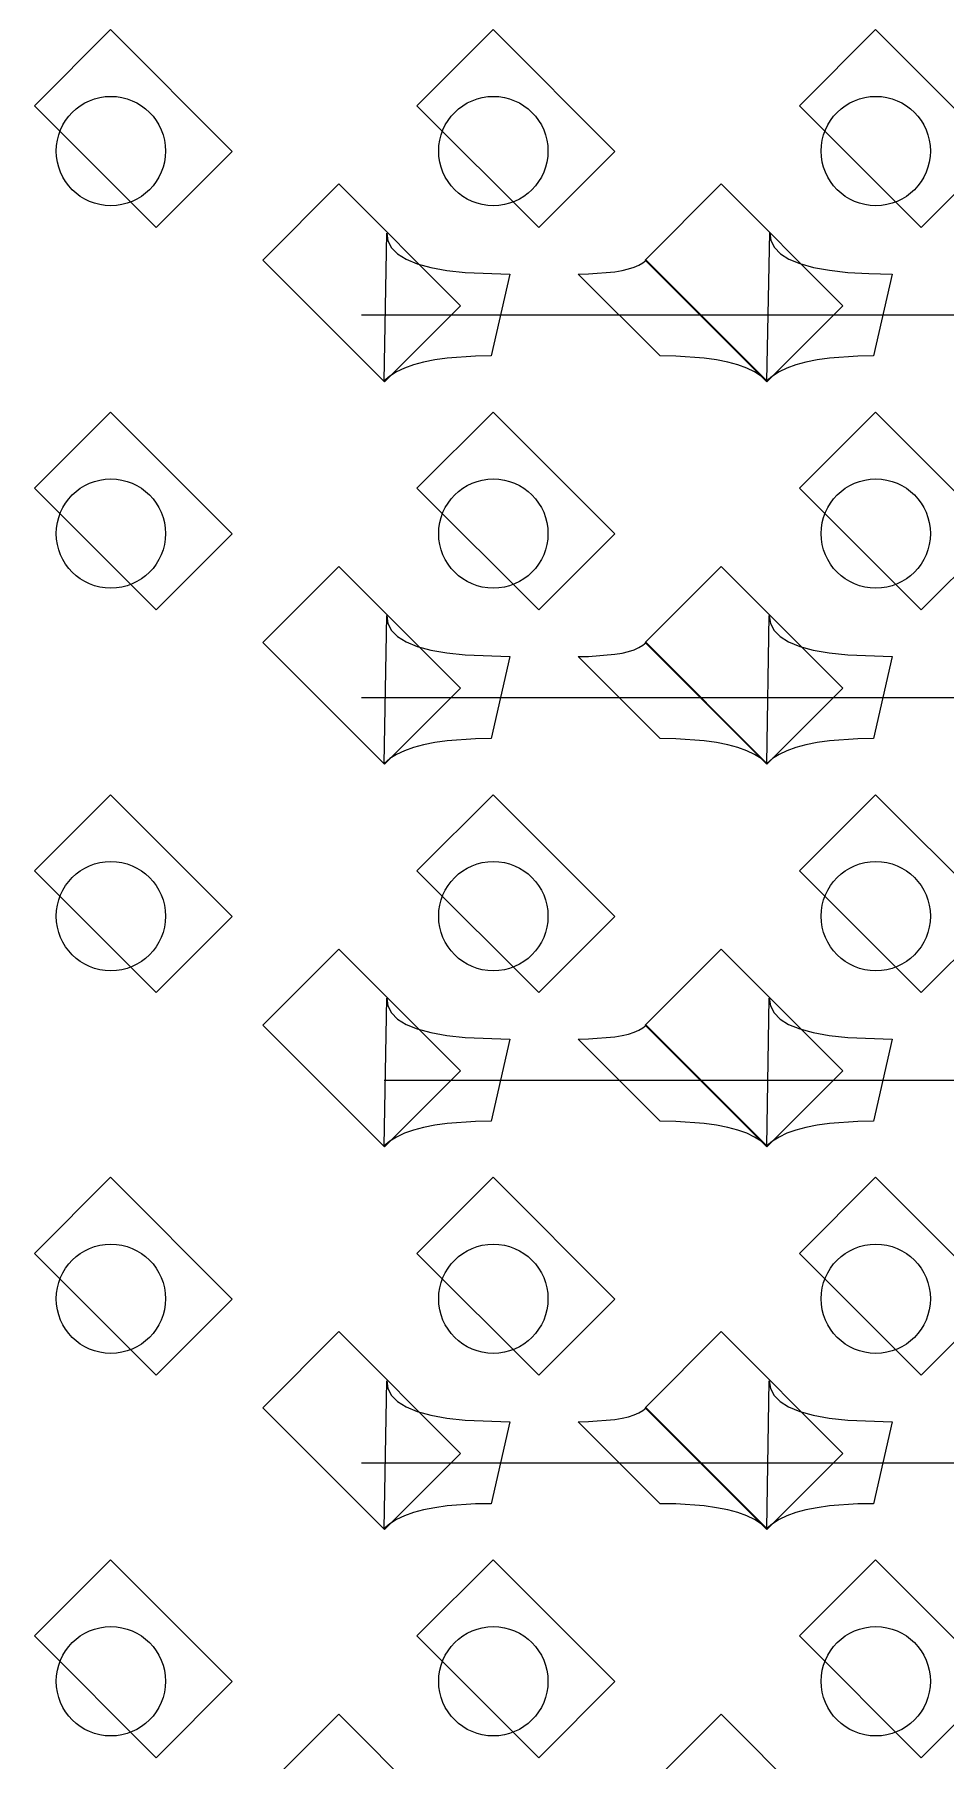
# Model space of a CAD drawing. Header units: inches. Extents: x 0.07 to 4.39, y 0.05 to 2.95.
# Drawn here: x 0.816 to 0.9828, y 1.4955 to 1.8113 of the extents above; entities that cross this region are included whole.
import ezdxf

# ---------------------------------------------------------------- set-up
doc = ezdxf.new("R2010")
doc.units = ezdxf.units.IN
doc.header["$MEASUREMENT"] = 0
doc.layers.add('Top Layer', color=1, linetype='Continuous')

# ---------------------------------------------------------------- blocks, each defined once
blk = doc.blocks.new('0805_P_______________445')
at = {"layer": 'Top Layer'}
for p, q in [((-0.03937, 0.01575), (-0.01969, 0.01575)), ((-0.03937, -0.01575), (-0.03937, 0.01575)), ((-0.01969, 0.01575), (-0.01969, -0.01575)), ((0.01969, 0.01575), (0.03937, 0.01575)), ((0.01969, -0.01575), (0.01969, 0.01575)), ((0.03937, 0.01575), (0.03937, -0.01575)), ((-0.01969, -0.01575), (-0.03937, -0.01575)), ((0.03937, -0.01575), (0.01969, -0.01575))]:
    blk.add_line(p, q, dxfattribs=at)
blk = doc.blocks.new('0805_P_______________446')
at = {"layer": 'Top Layer'}
for p, q in [((-0.03937, 0.01575), (-0.01969, 0.01575)), ((-0.03937, -0.01575), (-0.03937, 0.01575)), ((-0.01969, 0.01575), (-0.01969, -0.01575)), ((0.01969, 0.01575), (0.03937, 0.01575)), ((0.01969, -0.01575), (0.01969, 0.01575)), ((0.03937, 0.01575), (0.03937, -0.01575)), ((-0.01969, -0.01575), (-0.03937, -0.01575)), ((0.03937, -0.01575), (0.01969, -0.01575))]:
    blk.add_line(p, q, dxfattribs=at)
blk = doc.blocks.new('0805_P_______________447')
at = {"layer": 'Top Layer'}
for p, q in [((-0.03937, 0.01575), (-0.01969, 0.01575)), ((-0.03937, -0.01575), (-0.03937, 0.01575)), ((-0.01969, 0.01575), (-0.01969, -0.01575)), ((0.01969, 0.01575), (0.03937, 0.01575)), ((0.01969, -0.01575), (0.01969, 0.01575)), ((0.03937, 0.01575), (0.03937, -0.01575)), ((-0.01969, -0.01575), (-0.03937, -0.01575)), ((0.03937, -0.01575), (0.01969, -0.01575))]:
    blk.add_line(p, q, dxfattribs=at)
blk = doc.blocks.new('0805_P_______________485')
at = {"layer": 'Top Layer'}
for p, q in [((-0.03937, 0.01575), (-0.01969, 0.01575)), ((-0.03937, -0.01575), (-0.03937, 0.01575)), ((-0.01969, 0.01575), (-0.01969, -0.01575)), ((0.01969, 0.01575), (0.03937, 0.01575)), ((0.01969, -0.01575), (0.01969, 0.01575)), ((0.03937, 0.01575), (0.03937, -0.01575)), ((-0.01969, -0.01575), (-0.03937, -0.01575)), ((0.03937, -0.01575), (0.01969, -0.01575))]:
    blk.add_line(p, q, dxfattribs=at)
blk = doc.blocks.new('0805_P_______________486')
at = {"layer": 'Top Layer'}
for p, q in [((-0.03937, 0.01575), (-0.01969, 0.01575)), ((-0.03937, -0.01575), (-0.03937, 0.01575)), ((-0.01969, 0.01575), (-0.01969, -0.01575)), ((0.01969, 0.01575), (0.03937, 0.01575)), ((0.01969, -0.01575), (0.01969, 0.01575)), ((0.03937, 0.01575), (0.03937, -0.01575)), ((-0.01969, -0.01575), (-0.03937, -0.01575)), ((0.03937, -0.01575), (0.01969, -0.01575))]:
    blk.add_line(p, q, dxfattribs=at)
blk = doc.blocks.new('0805_P_______________487')
at = {"layer": 'Top Layer'}
for p, q in [((-0.03937, 0.01575), (-0.01969, 0.01575)), ((-0.03937, -0.01575), (-0.03937, 0.01575)), ((-0.01969, 0.01575), (-0.01969, -0.01575)), ((0.01969, 0.01575), (0.03937, 0.01575)), ((0.01969, -0.01575), (0.01969, 0.01575)), ((0.03937, 0.01575), (0.03937, -0.01575)), ((-0.01969, -0.01575), (-0.03937, -0.01575)), ((0.03937, -0.01575), (0.01969, -0.01575))]:
    blk.add_line(p, q, dxfattribs=at)
blk = doc.blocks.new('0805_P_______________525')
at = {"layer": 'Top Layer'}
for p, q in [((-0.03937, 0.01575), (-0.01969, 0.01575)), ((-0.03937, -0.01575), (-0.03937, 0.01575)), ((-0.01969, 0.01575), (-0.01969, -0.01575)), ((0.01969, 0.01575), (0.03937, 0.01575)), ((0.01969, -0.01575), (0.01969, 0.01575)), ((0.03937, 0.01575), (0.03937, -0.01575)), ((-0.01969, -0.01575), (-0.03937, -0.01575)), ((0.03937, -0.01575), (0.01969, -0.01575))]:
    blk.add_line(p, q, dxfattribs=at)
blk = doc.blocks.new('0805_P_______________526')
at = {"layer": 'Top Layer'}
for p, q in [((-0.03937, 0.01575), (-0.01969, 0.01575)), ((-0.03937, -0.01575), (-0.03937, 0.01575)), ((-0.01969, 0.01575), (-0.01969, -0.01575)), ((0.01969, 0.01575), (0.03937, 0.01575)), ((0.01969, -0.01575), (0.01969, 0.01575)), ((0.03937, 0.01575), (0.03937, -0.01575)), ((-0.01969, -0.01575), (-0.03937, -0.01575)), ((0.03937, -0.01575), (0.01969, -0.01575))]:
    blk.add_line(p, q, dxfattribs=at)
blk = doc.blocks.new('0805_P_______________527')
at = {"layer": 'Top Layer'}
for p, q in [((-0.03937, 0.01575), (-0.01969, 0.01575)), ((-0.03937, -0.01575), (-0.03937, 0.01575)), ((-0.01969, 0.01575), (-0.01969, -0.01575)), ((0.01969, 0.01575), (0.03937, 0.01575)), ((0.01969, -0.01575), (0.01969, 0.01575)), ((0.03937, 0.01575), (0.03937, -0.01575)), ((-0.01969, -0.01575), (-0.03937, -0.01575)), ((0.03937, -0.01575), (0.01969, -0.01575))]:
    blk.add_line(p, q, dxfattribs=at)
blk = doc.blocks.new('0805_P_______________565')
at = {"layer": 'Top Layer'}
for p, q in [((-0.03937, 0.01575), (-0.01969, 0.01575)), ((-0.03937, -0.01575), (-0.03937, 0.01575)), ((-0.01969, 0.01575), (-0.01969, -0.01575)), ((0.01969, 0.01575), (0.03937, 0.01575)), ((0.01969, -0.01575), (0.01969, 0.01575)), ((0.03937, 0.01575), (0.03937, -0.01575)), ((-0.01969, -0.01575), (-0.03937, -0.01575)), ((0.03937, -0.01575), (0.01969, -0.01575))]:
    blk.add_line(p, q, dxfattribs=at)
blk = doc.blocks.new('0805_P_______________566')
at = {"layer": 'Top Layer'}
for p, q in [((-0.03937, 0.01575), (-0.01969, 0.01575)), ((-0.03937, -0.01575), (-0.03937, 0.01575)), ((-0.01969, 0.01575), (-0.01969, -0.01575)), ((0.01969, 0.01575), (0.03937, 0.01575)), ((0.01969, -0.01575), (0.01969, 0.01575)), ((0.03937, 0.01575), (0.03937, -0.01575)), ((-0.01969, -0.01575), (-0.03937, -0.01575)), ((0.03937, -0.01575), (0.01969, -0.01575))]:
    blk.add_line(p, q, dxfattribs=at)
blk = doc.blocks.new('0805_P_______________567')
at = {"layer": 'Top Layer'}
for p, q in [((-0.03937, 0.01575), (-0.01969, 0.01575)), ((-0.03937, -0.01575), (-0.03937, 0.01575)), ((-0.01969, 0.01575), (-0.01969, -0.01575)), ((0.01969, 0.01575), (0.03937, 0.01575)), ((0.01969, -0.01575), (0.01969, 0.01575)), ((0.03937, 0.01575), (0.03937, -0.01575)), ((-0.01969, -0.01575), (-0.03937, -0.01575)), ((0.03937, -0.01575), (0.01969, -0.01575))]:
    blk.add_line(p, q, dxfattribs=at)
blk = doc.blocks.new('0805_P_______________605')
at = {"layer": 'Top Layer'}
for p, q in [((-0.03937, 0.01575), (-0.01969, 0.01575)), ((-0.03937, -0.01575), (-0.03937, 0.01575)), ((-0.01969, 0.01575), (-0.01969, -0.01575)), ((0.01969, 0.01575), (0.03937, 0.01575)), ((0.01969, -0.01575), (0.01969, 0.01575)), ((0.03937, 0.01575), (0.03937, -0.01575)), ((-0.01969, -0.01575), (-0.03937, -0.01575)), ((0.03937, -0.01575), (0.01969, -0.01575))]:
    blk.add_line(p, q, dxfattribs=at)
blk = doc.blocks.new('0805_P_______________606')
at = {"layer": 'Top Layer'}
for p, q in [((-0.03937, 0.01575), (-0.01969, 0.01575)), ((-0.03937, -0.01575), (-0.03937, 0.01575)), ((-0.01969, 0.01575), (-0.01969, -0.01575)), ((0.01969, 0.01575), (0.03937, 0.01575)), ((0.01969, -0.01575), (0.01969, 0.01575)), ((0.03937, 0.01575), (0.03937, -0.01575)), ((-0.01969, -0.01575), (-0.03937, -0.01575)), ((0.03937, -0.01575), (0.01969, -0.01575))]:
    blk.add_line(p, q, dxfattribs=at)
blk = doc.blocks.new('0805_P_______________607')
at = {"layer": 'Top Layer'}
for p, q in [((-0.03937, 0.01575), (-0.01969, 0.01575)), ((-0.03937, -0.01575), (-0.03937, 0.01575)), ((-0.01969, 0.01575), (-0.01969, -0.01575)), ((0.01969, 0.01575), (0.03937, 0.01575)), ((0.01969, -0.01575), (0.01969, 0.01575)), ((0.03937, 0.01575), (0.03937, -0.01575)), ((-0.01969, -0.01575), (-0.03937, -0.01575)), ((0.03937, -0.01575), (0.01969, -0.01575))]:
    blk.add_line(p, q, dxfattribs=at)
blk = doc.blocks.new('0805_P_______________645')
at = {"layer": 'Top Layer'}
for p, q in [((-0.03937, 0.01575), (-0.01969, 0.01575)), ((-0.03937, -0.01575), (-0.03937, 0.01575)), ((-0.01969, 0.01575), (-0.01969, -0.01575)), ((0.01969, 0.01575), (0.03937, 0.01575)), ((0.01969, -0.01575), (0.01969, 0.01575)), ((0.03937, 0.01575), (0.03937, -0.01575)), ((-0.01969, -0.01575), (-0.03937, -0.01575)), ((0.03937, -0.01575), (0.01969, -0.01575))]:
    blk.add_line(p, q, dxfattribs=at)
blk = doc.blocks.new('0805_P_______________646')
at = {"layer": 'Top Layer'}
for p, q in [((-0.03937, 0.01575), (-0.01969, 0.01575)), ((-0.03937, -0.01575), (-0.03937, 0.01575)), ((-0.01969, 0.01575), (-0.01969, -0.01575)), ((0.01969, 0.01575), (0.03937, 0.01575)), ((0.01969, -0.01575), (0.01969, 0.01575)), ((0.03937, 0.01575), (0.03937, -0.01575)), ((-0.01969, -0.01575), (-0.03937, -0.01575)), ((0.03937, -0.01575), (0.01969, -0.01575))]:
    blk.add_line(p, q, dxfattribs=at)
blk = doc.blocks.new('0805_P_______________647')
at = {"layer": 'Top Layer'}
for p, q in [((-0.03937, 0.01575), (-0.01969, 0.01575)), ((-0.03937, -0.01575), (-0.03937, 0.01575)), ((-0.01969, 0.01575), (-0.01969, -0.01575)), ((0.01969, 0.01575), (0.03937, 0.01575)), ((0.01969, -0.01575), (0.01969, 0.01575)), ((0.03937, 0.01575), (0.03937, -0.01575)), ((-0.01969, -0.01575), (-0.03937, -0.01575)), ((0.03937, -0.01575), (0.01969, -0.01575))]:
    blk.add_line(p, q, dxfattribs=at)

msp = doc.modelspace()

# ---------------------------------------------------------------- linework, layer by layer
at = {"layer": 'Top Layer'}
for p, q in [((0.88005, 1.74795), (0.88051, 1.775)), ((0.88051, 1.775), (0.88071, 1.77357)), ((0.95005, 1.74795), (0.95059, 1.77508)), ((0.95059, 1.77508), (0.95079, 1.77364)), ((0.88071, 1.77357), (0.88137, 1.7723)), ((0.88137, 1.7723), (0.88248, 1.77117)), ((0.95079, 1.77364), (0.95144, 1.77235)), ((0.95144, 1.77235), (0.95255, 1.77122)), ((0.88248, 1.77117), (0.88405, 1.7702)), ((0.88405, 1.7702), (0.88607, 1.76937)), ((0.88607, 1.76937), (0.88855, 1.7687)), ((0.88855, 1.7687), (0.89148, 1.76817)), ((0.92474, 1.76842), (0.92576, 1.76875)), ((0.92576, 1.76875), (0.92664, 1.76913)), ((0.92664, 1.76913), (0.92737, 1.76957)), ((0.92737, 1.76957), (0.92795, 1.77005)), ((0.92795, 1.77005), (0.95005, 1.74795)), ((0.95255, 1.77122), (0.95411, 1.77023)), ((0.95411, 1.77023), (0.95612, 1.7694)), ((0.95612, 1.7694), (0.95859, 1.76871)), ((0.95859, 1.76871), (0.96151, 1.76818)), ((0.89148, 1.76817), (0.89487, 1.7678)), ((0.89487, 1.7678), (0.90301, 1.7675)), ((0.90301, 1.7675), (0.8996, 1.7525)), ((0.91551, 1.7675), (0.91741, 1.76753)), ((0.93051, 1.7525), (0.91551, 1.7675)), ((0.91741, 1.76753), (0.92225, 1.76791)), ((0.92225, 1.76791), (0.92356, 1.76814)), ((0.92356, 1.76814), (0.92474, 1.76842)), ((0.96151, 1.76818), (0.96489, 1.7678)), ((0.96489, 1.7678), (0.96872, 1.76758)), ((0.96872, 1.76758), (0.97301, 1.7675)), ((0.97301, 1.7675), (0.9696, 1.7525)), ((0.87588, 1.76), (0.87588, 1.76)), ((0.87588, 1.76), (0.94588, 1.76)), ((0.94588, 1.76), (1.01588, 1.76)), ((0.88229, 1.74959), (0.88107, 1.74882)), ((0.88372, 1.75027), (0.88229, 1.74959)), ((0.88536, 1.75086), (0.88372, 1.75027)), ((0.88721, 1.75136), (0.88536, 1.75086)), ((0.88927, 1.75177), (0.88721, 1.75136)), ((0.89154, 1.75209), (0.88927, 1.75177)), ((0.89671, 1.75245), (0.89154, 1.75209)), ((0.8996, 1.7525), (0.89671, 1.75245)), ((0.9334, 1.75245), (0.93051, 1.7525)), ((0.93857, 1.75209), (0.9334, 1.75245)), ((0.94084, 1.75177), (0.93857, 1.75209)), ((0.9429, 1.75136), (0.94084, 1.75177)), ((0.94475, 1.75086), (0.9429, 1.75136)), ((0.94639, 1.75027), (0.94475, 1.75086)), ((0.94782, 1.74959), (0.94639, 1.75027)), ((0.94904, 1.74882), (0.94782, 1.74959)), ((0.95229, 1.74959), (0.95107, 1.74882)), ((0.95372, 1.75027), (0.95229, 1.74959)), ((0.95536, 1.75086), (0.95372, 1.75027)), ((0.95721, 1.75136), (0.95536, 1.75086)), ((0.95927, 1.75177), (0.95721, 1.75136)), ((0.96154, 1.75209), (0.95927, 1.75177)), ((0.96671, 1.75245), (0.96154, 1.75209)), ((0.9696, 1.7525), (0.96671, 1.75245)), ((0.88107, 1.74882), (0.88005, 1.74795)), ((0.95005, 1.74795), (0.94904, 1.74882)), ((0.95107, 1.74882), (0.95005, 1.74795)), ((0.88005, 1.67795), (0.88051, 1.705)), ((0.88051, 1.705), (0.88071, 1.70357)), ((0.88071, 1.70357), (0.88137, 1.7023)), ((0.88137, 1.7023), (0.88248, 1.70117)), ((0.95005, 1.67795), (0.95051, 1.705)), ((0.95051, 1.705), (0.95071, 1.70357)), ((0.95071, 1.70357), (0.95137, 1.7023)), ((0.95137, 1.7023), (0.95248, 1.70117)), ((0.88248, 1.70117), (0.88405, 1.7002)), ((0.88405, 1.7002), (0.88607, 1.69937)), ((0.88607, 1.69937), (0.88855, 1.6987)), ((0.92576, 1.69875), (0.92664, 1.69914)), ((0.92664, 1.69914), (0.92737, 1.69957)), ((0.92737, 1.69957), (0.92795, 1.70006)), ((0.92795, 1.70006), (0.95005, 1.67795)), ((0.95248, 1.70117), (0.95405, 1.7002)), ((0.95405, 1.7002), (0.95607, 1.69937)), ((0.95607, 1.69937), (0.95855, 1.6987)), ((0.88855, 1.6987), (0.89148, 1.69817)), ((0.89148, 1.69817), (0.89487, 1.6978)), ((0.89487, 1.6978), (0.90301, 1.6975)), ((0.90301, 1.6975), (0.8996, 1.6825)), ((0.91551, 1.6975), (0.91741, 1.69753)), ((0.93051, 1.6825), (0.91551, 1.6975)), ((0.91741, 1.69753), (0.92225, 1.69791)), ((0.92225, 1.69791), (0.92356, 1.69814)), ((0.92356, 1.69814), (0.92474, 1.69842)), ((0.92474, 1.69842), (0.92576, 1.69875)), ((0.95855, 1.6987), (0.96148, 1.69817)), ((0.96148, 1.69817), (0.96487, 1.6978)), ((0.96487, 1.6978), (0.97301, 1.6975)), ((0.97301, 1.6975), (0.9696, 1.6825)), ((0.87588, 1.69), (1.01588, 1.69)), ((0.88372, 1.68027), (0.88229, 1.67959)), ((0.88536, 1.68086), (0.88372, 1.68027)), ((0.88721, 1.68136), (0.88536, 1.68086)), ((0.88927, 1.68177), (0.88721, 1.68136)), ((0.89154, 1.68209), (0.88927, 1.68177)), ((0.89671, 1.68245), (0.89154, 1.68209)), ((0.8996, 1.6825), (0.89671, 1.68245)), ((0.9334, 1.68245), (0.93051, 1.6825)), ((0.93857, 1.68209), (0.9334, 1.68245)), ((0.94084, 1.68177), (0.93857, 1.68209)), ((0.9429, 1.68136), (0.94084, 1.68177)), ((0.94475, 1.68086), (0.9429, 1.68136)), ((0.94639, 1.68027), (0.94475, 1.68086)), ((0.94782, 1.67959), (0.94639, 1.68027)), ((0.95372, 1.68027), (0.95229, 1.67959)), ((0.95536, 1.68086), (0.95372, 1.68027)), ((0.95721, 1.68136), (0.95536, 1.68086)), ((0.95927, 1.68177), (0.95721, 1.68136)), ((0.96154, 1.68209), (0.95927, 1.68177)), ((0.96671, 1.68245), (0.96154, 1.68209)), ((0.9696, 1.6825), (0.96671, 1.68245)), ((0.88107, 1.67882), (0.88005, 1.67795)), ((0.88229, 1.67959), (0.88107, 1.67882)), ((0.94904, 1.67882), (0.94782, 1.67959)), ((0.95005, 1.67795), (0.94904, 1.67882)), ((0.95107, 1.67882), (0.95005, 1.67795)), ((0.95229, 1.67959), (0.95107, 1.67882)), ((0.88005, 1.60795), (0.88051, 1.635)), ((0.88051, 1.635), (0.88071, 1.63357)), ((0.88071, 1.63357), (0.88137, 1.6323)), ((0.95005, 1.60795), (0.95051, 1.635)), ((0.95051, 1.635), (0.95071, 1.63357)), ((0.95071, 1.63357), (0.95137, 1.6323)), ((0.88137, 1.6323), (0.88248, 1.63117)), ((0.88248, 1.63117), (0.88405, 1.6302)), ((0.88405, 1.6302), (0.88607, 1.62937)), ((0.92664, 1.62914), (0.92737, 1.62957)), ((0.92737, 1.62957), (0.92795, 1.63006)), ((0.92795, 1.63006), (0.95005, 1.60795)), ((0.95137, 1.6323), (0.95248, 1.63117)), ((0.95248, 1.63117), (0.95405, 1.6302)), ((0.95405, 1.6302), (0.95607, 1.62937)), ((0.88607, 1.62937), (0.88855, 1.6287)), ((0.88855, 1.6287), (0.89148, 1.62817)), ((0.89148, 1.62817), (0.89487, 1.6278)), ((0.89487, 1.6278), (0.90301, 1.6275)), ((0.90301, 1.6275), (0.8996, 1.6125)), ((0.91551, 1.6275), (0.91741, 1.62753)), ((0.93051, 1.6125), (0.91551, 1.6275)), ((0.91741, 1.62753), (0.92225, 1.62791)), ((0.92225, 1.62791), (0.92356, 1.62814)), ((0.92356, 1.62814), (0.92474, 1.62842)), ((0.92474, 1.62842), (0.92576, 1.62875)), ((0.92576, 1.62875), (0.92664, 1.62914)), ((0.95607, 1.62937), (0.95855, 1.6287)), ((0.95855, 1.6287), (0.96148, 1.62817)), ((0.96148, 1.62817), (0.96487, 1.6278)), ((0.96487, 1.6278), (0.97301, 1.6275)), ((0.97301, 1.6275), (0.9696, 1.6125)), ((0.88, 1.62), (1.01588, 1.62)), ((0.88536, 1.61086), (0.88372, 1.61027)), ((0.88721, 1.61136), (0.88536, 1.61086)), ((0.88927, 1.61177), (0.88721, 1.61136)), ((0.89154, 1.61209), (0.88927, 1.61177)), ((0.89671, 1.61245), (0.89154, 1.61209)), ((0.8996, 1.6125), (0.89671, 1.61245)), ((0.9334, 1.61245), (0.93051, 1.6125)), ((0.93857, 1.61209), (0.9334, 1.61245)), ((0.94084, 1.61177), (0.93857, 1.61209)), ((0.9429, 1.61136), (0.94084, 1.61177)), ((0.94475, 1.61086), (0.9429, 1.61136)), ((0.94639, 1.61027), (0.94475, 1.61086)), ((0.95536, 1.61086), (0.95372, 1.61027)), ((0.95721, 1.61136), (0.95536, 1.61086)), ((0.95927, 1.61177), (0.95721, 1.61136)), ((0.96154, 1.61209), (0.95927, 1.61177)), ((0.96671, 1.61245), (0.96154, 1.61209)), ((0.9696, 1.6125), (0.96671, 1.61245)), ((0.88107, 1.60882), (0.88005, 1.60795)), ((0.88229, 1.60959), (0.88107, 1.60882)), ((0.88372, 1.61027), (0.88229, 1.60959)), ((0.94782, 1.60959), (0.94639, 1.61027)), ((0.94904, 1.60882), (0.94782, 1.60959)), ((0.95005, 1.60795), (0.94904, 1.60882)), ((0.95107, 1.60882), (0.95005, 1.60795)), ((0.95229, 1.60959), (0.95107, 1.60882)), ((0.95372, 1.61027), (0.95229, 1.60959)), ((0.88005, 1.53795), (0.88051, 1.565)), ((0.88051, 1.565), (0.88071, 1.56357)), ((0.88071, 1.56357), (0.88137, 1.5623)), ((0.95005, 1.53795), (0.95051, 1.565)), ((0.95051, 1.565), (0.95071, 1.56357)), ((0.95071, 1.56357), (0.95137, 1.5623)), ((0.88137, 1.5623), (0.88248, 1.56117)), ((0.88248, 1.56117), (0.88405, 1.5602)), ((0.88405, 1.5602), (0.88607, 1.55937)), ((0.95137, 1.5623), (0.95248, 1.56117)), ((0.95248, 1.56117), (0.95405, 1.5602)), ((0.95405, 1.5602), (0.95607, 1.55937)), ((0.88607, 1.55937), (0.88855, 1.5587)), ((0.88855, 1.5587), (0.89148, 1.55817)), ((0.89148, 1.55817), (0.89487, 1.5578)), ((0.89487, 1.5578), (0.90301, 1.5575)), ((0.90301, 1.5575), (0.8996, 1.5425)), ((0.91551, 1.5575), (0.91741, 1.55753)), ((0.93051, 1.5425), (0.91551, 1.5575)), ((0.91741, 1.55753), (0.92225, 1.55791)), ((0.92225, 1.55791), (0.92356, 1.55814)), ((0.92356, 1.55814), (0.92474, 1.55842)), ((0.92474, 1.55842), (0.92576, 1.55875)), ((0.92576, 1.55875), (0.92664, 1.55914)), ((0.92664, 1.55914), (0.92737, 1.55957)), ((0.92737, 1.55957), (0.92795, 1.56005)), ((0.92795, 1.56005), (0.95005, 1.53795)), ((0.95607, 1.55937), (0.95855, 1.5587)), ((0.95855, 1.5587), (0.96148, 1.55817)), ((0.96148, 1.55817), (0.96487, 1.5578)), ((0.96487, 1.5578), (0.97301, 1.5575)), ((0.97301, 1.5575), (0.9696, 1.5425)), ((0.87588, 1.55), (1.01588, 1.55)), ((0.88721, 1.54136), (0.88536, 1.54086)), ((0.88927, 1.54177), (0.88721, 1.54136)), ((0.89154, 1.54209), (0.88927, 1.54177)), ((0.89671, 1.54245), (0.89154, 1.54209)), ((0.8996, 1.5425), (0.89671, 1.54245)), ((0.9334, 1.54245), (0.93051, 1.5425)), ((0.93857, 1.54209), (0.9334, 1.54245)), ((0.94084, 1.54177), (0.93857, 1.54209)), ((0.9429, 1.54136), (0.94084, 1.54177)), ((0.94475, 1.54086), (0.9429, 1.54136)), ((0.95721, 1.54136), (0.95536, 1.54086)), ((0.95927, 1.54177), (0.95721, 1.54136)), ((0.96154, 1.54209), (0.95927, 1.54177)), ((0.96671, 1.54245), (0.96154, 1.54209)), ((0.9696, 1.5425), (0.96671, 1.54245)), ((0.88107, 1.53882), (0.88005, 1.53795)), ((0.88229, 1.53959), (0.88107, 1.53882)), ((0.88372, 1.54027), (0.88229, 1.53959)), ((0.88536, 1.54086), (0.88372, 1.54027)), ((0.94639, 1.54027), (0.94475, 1.54086)), ((0.94782, 1.53959), (0.94639, 1.54027)), ((0.94904, 1.53882), (0.94782, 1.53959)), ((0.95005, 1.53795), (0.94904, 1.53882)), ((0.95107, 1.53882), (0.95005, 1.53795)), ((0.95229, 1.53959), (0.95107, 1.53882)), ((0.95372, 1.54027), (0.95229, 1.53959)), ((0.95536, 1.54086), (0.95372, 1.54027))]:
    msp.add_line(p, q, dxfattribs=at)
for centre in [(0.83, 1.79), (0.9, 1.79), (0.97, 1.79), (0.83, 1.72), (0.9, 1.72), (0.97, 1.72), (0.83, 1.65), (0.9, 1.65), (0.97, 1.65), (0.83, 1.58), (0.9, 1.58), (0.97, 1.58), (0.83, 1.51), (0.9, 1.51), (0.97, 1.51)]:
    msp.add_circle(centre, 0.01, dxfattribs=at)

# ---------------------------------------------------------------- block references
at = {"rotation": 45}
for name, p in [('0805_P_______________447', (0.855, 1.815)), ('0805_P_______________446', (0.925, 1.815)), ('0805_P_______________445', (0.995, 1.815)), ('0805_P_______________487', (0.855, 1.745)), ('0805_P_______________486', (0.925, 1.745)), ('0805_P_______________485', (0.995, 1.745)), ('0805_P_______________527', (0.855, 1.675)), ('0805_P_______________526', (0.925, 1.675)), ('0805_P_______________525', (0.995, 1.675)), ('0805_P_______________567', (0.855, 1.605)), ('0805_P_______________566', (0.925, 1.605)), ('0805_P_______________565', (0.995, 1.605)), ('0805_P_______________607', (0.855, 1.535)), ('0805_P_______________606', (0.925, 1.535)), ('0805_P_______________605', (0.995, 1.535)), ('0805_P_______________647', (0.855, 1.465)), ('0805_P_______________646', (0.925, 1.465)), ('0805_P_______________645', (0.995, 1.465))]:
    msp.add_blockref(name, p, dxfattribs=at)

doc.saveas('drawing.dxf')
